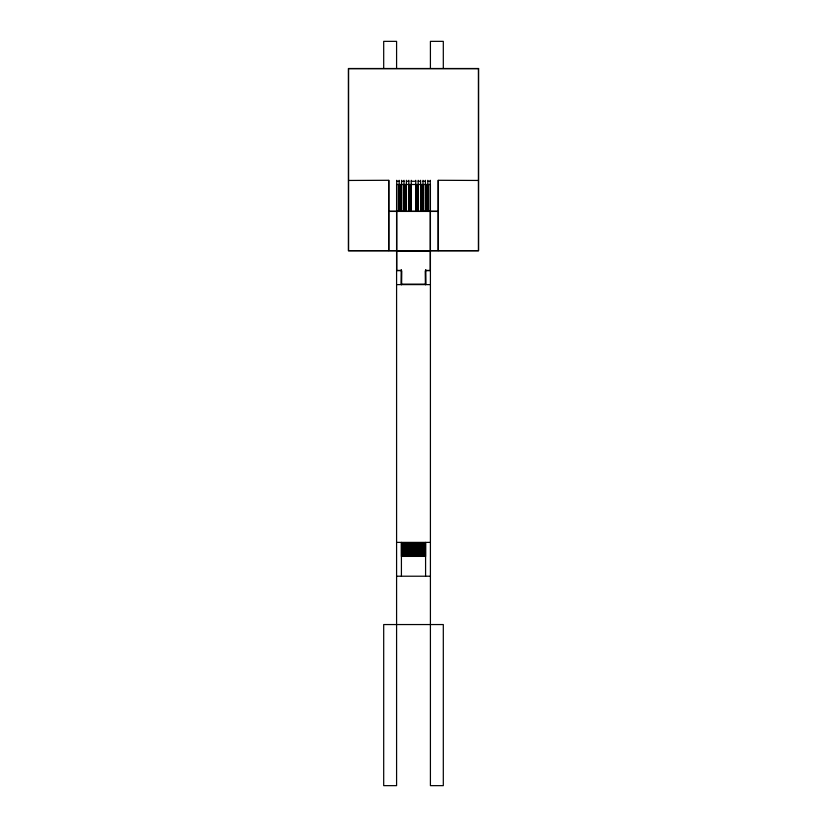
<?xml version="1.0" encoding="UTF-8"?>
<svg xmlns="http://www.w3.org/2000/svg" width="827" height="827" viewBox="0 0 827 827"><rect width="100%" height="100%" fill="white"/><g stroke="black" fill="none" stroke-linecap="round" stroke-linejoin="round"><path stroke-width="1.24" d="M396.743 181.278L399.162 181.278M401.581 181.278L404 181.278M406.408 181.278L408.827 181.278M411.246 181.278L415.754 181.278M418.173 181.278L420.592 181.278M423 181.278L425.419 181.278M427.838 181.278L430.257 181.278M399.162 185.186L401.581 185.186M404 185.186L406.408 185.186M408.827 185.176L411.246 185.176M415.754 185.186L418.173 185.186M420.592 185.186L423 185.186M425.419 185.186L427.838 185.186M399.162 185.61L401.581 185.61M404 185.61L406.408 185.61M408.827 185.599L411.246 185.599M415.754 185.61L418.173 185.61M420.592 185.61L423 185.61M425.419 185.61L427.838 185.61M399.162 186.023L401.581 186.023M404 186.023L406.408 186.023M408.827 186.013L411.246 186.013M415.754 186.023L418.173 186.023M420.592 186.023L423 186.023M425.419 186.023L427.838 186.023M399.162 186.447L401.581 186.447M404 186.447L406.408 186.447M408.827 186.437L411.246 186.437M415.754 186.447L418.173 186.447M420.592 186.447L423 186.447M425.419 186.447L427.838 186.447M399.162 186.871L401.581 186.871M404 186.871L406.408 186.871M408.827 186.861L411.246 186.861M415.754 186.871L418.173 186.871M420.592 186.871L423 186.871M425.419 186.871L427.838 186.871M399.162 187.284L401.581 187.284M404 187.284L406.408 187.284M408.827 187.274L411.246 187.274M415.754 187.284L418.173 187.284M420.592 187.284L423 187.284M425.419 187.284L427.838 187.284M399.162 187.708L401.581 187.708M404 187.708L406.408 187.708M408.827 187.698L411.246 187.698M415.754 187.708L418.173 187.708M420.592 187.708L423 187.708M425.419 187.708L427.838 187.708M399.162 188.132L401.581 188.132M404 188.132L406.408 188.132M408.827 188.122L411.246 188.122M415.754 188.132L418.173 188.132M420.592 188.132L423 188.132M425.419 188.132L427.838 188.132M399.162 188.546L401.581 188.546M404 188.546L406.408 188.546M408.827 188.535L411.246 188.535M415.754 188.546L418.173 188.546M420.592 188.546L423 188.546M425.419 188.546L427.838 188.546M399.162 188.97L401.581 188.97M404 188.97L406.408 188.97M408.827 188.959L411.246 188.959M415.754 188.97L418.173 188.97M420.592 188.97L423 188.97M425.419 188.97L427.838 188.97M399.162 189.383L401.581 189.383M404 189.383L406.408 189.383M408.827 189.373L411.246 189.373M415.754 189.383L418.173 189.383M420.592 189.383L423 189.383M425.419 189.383L427.838 189.383M399.162 189.807L401.581 189.807M404 189.807L406.408 189.807M408.827 189.796L411.246 189.796M415.754 189.807L418.173 189.807M420.592 189.807L423 189.807M425.419 189.807L427.838 189.807M399.162 190.231L401.581 190.231M404 190.231L406.408 190.231M408.827 190.22L411.246 190.22M415.754 190.231L418.173 190.231M420.592 190.231L423 190.231M425.419 190.231L427.838 190.231M399.162 190.644L401.581 190.644M404 190.644L406.408 190.644M408.827 190.634L411.246 190.634M415.754 190.644L418.173 190.644M420.592 190.644L423 190.644M425.419 190.644L427.838 190.644M399.162 191.068L401.581 191.068M404 191.068L406.408 191.068M408.827 191.058L411.246 191.058M415.754 191.068L418.173 191.068M420.592 191.068L423 191.068M425.419 191.068L427.838 191.068M408.827 191.471L411.246 191.471M399.162 191.482L401.581 191.482M404 191.482L406.408 191.482M415.754 191.482L418.173 191.482M420.592 191.482L423 191.482M425.419 191.482L427.838 191.482M399.162 191.905L401.581 191.905M404 191.905L406.408 191.905M408.827 191.895L411.246 191.895M415.754 191.905L418.173 191.905M420.592 191.905L423 191.905M425.419 191.905L427.838 191.905M399.162 192.329L401.581 192.329M404 192.329L406.408 192.329M408.827 192.319L411.246 192.319M415.754 192.329L418.173 192.329M420.592 192.329L423 192.329M425.419 192.329L427.838 192.329M399.162 192.743L401.581 192.743M404 192.743L406.408 192.743M408.827 192.732L411.246 192.732M415.754 192.743L418.173 192.743M420.592 192.743L423 192.743M425.419 192.743L427.838 192.743M399.162 193.167L401.581 193.167M404 193.167L406.408 193.167M408.827 193.156L411.246 193.156M415.754 193.167L418.173 193.167M420.592 193.167L423 193.167M425.419 193.167L427.838 193.167M399.162 193.59L401.581 193.59M404 193.59L406.408 193.59M408.827 193.58L411.246 193.58M415.754 193.59L418.173 193.59M420.592 193.59L423 193.59M425.419 193.59L427.838 193.59M399.162 194.004L401.581 194.004M404 194.004L406.408 194.004M408.827 193.994L411.246 193.994M415.754 194.004L418.173 194.004M420.592 194.004L423 194.004M425.419 194.004L427.838 194.004M399.162 194.428L401.581 194.428M404 194.428L406.408 194.428M408.827 194.417L411.246 194.417M415.754 194.428L418.173 194.428M420.592 194.428L423 194.428M425.419 194.428L427.838 194.428M399.162 194.841L401.581 194.841M404 194.841L406.408 194.841M408.827 194.831L411.246 194.831M415.754 194.841L418.173 194.841M420.592 194.841L423 194.841M425.419 194.841L427.838 194.841M399.162 195.265L401.581 195.265M404 195.265L406.408 195.265M408.827 195.255L411.246 195.255M415.754 195.265L418.173 195.265M420.592 195.265L423 195.265M425.419 195.265L427.838 195.265M399.162 195.689L401.581 195.689M404 195.689L406.408 195.689M408.827 195.679L411.246 195.679M415.754 195.689L418.173 195.689M420.592 195.689L423 195.689M425.419 195.689L427.838 195.689M399.162 196.102L401.581 196.102M404 196.102L406.408 196.102M408.827 196.092L411.246 196.092M415.754 196.102L418.173 196.102M420.592 196.102L423 196.102M425.419 196.102L427.838 196.102M399.162 196.526L401.581 196.526M404 196.526L406.408 196.526M408.827 196.516L411.246 196.516M415.754 196.526L418.173 196.526M420.592 196.526L423 196.526M425.419 196.526L427.838 196.526M399.162 196.95L401.581 196.95M404 196.95L406.408 196.95M408.827 196.94L411.246 196.94M415.754 196.95L418.173 196.95M420.592 196.95L423 196.95M425.419 196.95L427.838 196.95M399.162 197.364L401.581 197.364M404 197.364L406.408 197.364M408.827 197.353L411.246 197.353M415.754 197.364L418.173 197.364M420.592 197.364L423 197.364M425.419 197.364L427.838 197.364M399.162 197.787L401.581 197.787M404 197.787L406.408 197.787M408.827 197.777L411.246 197.777M415.754 197.787L418.173 197.787M420.592 197.787L423 197.787M425.419 197.787L427.838 197.787M408.827 198.191L411.246 198.191M399.162 198.201L401.581 198.201M404 198.201L406.408 198.201M415.754 198.201L418.173 198.201M420.592 198.201L423 198.201M425.419 198.201L427.838 198.201M399.162 198.625L401.581 198.625M404 198.625L406.408 198.625M408.827 198.614L411.246 198.614M415.754 198.625L418.173 198.625M420.592 198.625L423 198.625M425.419 198.625L427.838 198.625M399.162 199.049L401.581 199.049M404 199.049L406.408 199.049M408.827 199.038L411.246 199.038M415.754 199.049L418.173 199.049M420.592 199.049L423 199.049M425.419 199.049L427.838 199.049M399.162 199.462L401.581 199.462M404 199.462L406.408 199.462M408.827 199.452L411.246 199.452M415.754 199.462L418.173 199.462M420.592 199.462L423 199.462M425.419 199.462L427.838 199.462M399.162 199.886L401.581 199.886M404 199.886L406.408 199.886M408.827 199.876L411.246 199.876M415.754 199.886L418.173 199.886M420.592 199.886L423 199.886M425.419 199.886L427.838 199.886M399.162 200.31L401.581 200.31M404 200.31L406.408 200.31M408.827 200.299L411.246 200.299M415.754 200.31L418.173 200.31M420.592 200.31L423 200.31M425.419 200.31L427.838 200.31M399.162 200.723L401.581 200.723M404 200.723L406.408 200.723M408.827 200.713L411.246 200.713M415.754 200.723L418.173 200.723M420.592 200.723L423 200.723M425.419 200.723L427.838 200.723M399.162 201.147L401.581 201.147M404 201.147L406.408 201.147M408.827 201.137L411.246 201.137M415.754 201.147L418.173 201.147M420.592 201.147L423 201.147M425.419 201.147L427.838 201.147M399.162 201.561L401.581 201.561M404 201.561L406.408 201.561M408.827 201.55L411.246 201.55M415.754 201.561L418.173 201.561M420.592 201.561L423 201.561M425.419 201.561L427.838 201.561M399.162 201.984L401.581 201.984M404 201.984L406.408 201.984M408.827 201.974L411.246 201.974M415.754 201.984L418.173 201.984M420.592 201.984L423 201.984M425.419 201.984L427.838 201.984M399.162 202.408L401.581 202.408M404 202.408L406.408 202.408M408.827 202.398L411.246 202.398M415.754 202.408L418.173 202.408M420.592 202.408L423 202.408M425.419 202.408L427.838 202.408M399.162 202.822L401.581 202.822M404 202.822L406.408 202.822M408.827 202.811L411.246 202.811M415.754 202.822L418.173 202.822M420.592 202.822L423 202.822M425.419 202.822L427.838 202.822M399.162 203.246L401.581 203.246M404 203.246L406.408 203.246M408.827 203.235L411.246 203.235M415.754 203.246L418.173 203.246M420.592 203.246L423 203.246M425.419 203.246L427.838 203.246M399.162 203.659L401.581 203.659M404 203.659L406.408 203.659M408.827 203.649L411.246 203.649M415.754 203.659L418.173 203.659M420.592 203.659L423 203.659M425.419 203.659L427.838 203.659M399.162 204.083L401.581 204.083M404 204.083L406.408 204.083M408.827 204.073L411.246 204.073M415.754 204.083L418.173 204.083M420.592 204.083L423 204.083M425.419 204.083L427.838 204.083M399.162 204.507L401.581 204.507M404 204.507L406.408 204.507M408.827 204.496L411.246 204.496M415.754 204.507L418.173 204.507M420.592 204.507L423 204.507M425.419 204.507L427.838 204.507M408.827 204.91L411.246 204.91M399.162 204.92L401.581 204.92M404 204.92L406.408 204.92M415.754 204.92L418.173 204.92M420.592 204.92L423 204.92M425.419 204.92L427.838 204.92M399.162 205.344L401.581 205.344M404 205.344L406.408 205.344M408.827 205.334L411.246 205.334M415.754 205.344L418.173 205.344M420.592 205.344L423 205.344M425.419 205.344L427.838 205.344M399.162 205.768L401.581 205.768M404 205.768L406.408 205.768M408.827 205.758L411.246 205.758M415.754 205.768L418.173 205.768M420.592 205.768L423 205.768M425.419 205.768L427.838 205.768M399.162 206.181L401.581 206.181M404 206.181L406.408 206.181M408.827 206.171L411.246 206.171M415.754 206.181L418.173 206.181M420.592 206.181L423 206.181M425.419 206.181L427.838 206.181M399.162 206.605L401.581 206.605M404 206.605L406.408 206.605M408.827 206.595L411.246 206.595M415.754 206.605L418.173 206.605M420.592 206.605L423 206.605M425.419 206.605L427.838 206.605M399.162 207.019L401.581 207.019M404 207.019L406.408 207.019M408.827 207.008L411.246 207.008M415.754 207.019L418.173 207.019M420.592 207.019L423 207.019M425.419 207.019L427.838 207.019M399.162 207.443L401.581 207.443M404 207.443L406.408 207.443M408.827 207.432L411.246 207.432M415.754 207.443L418.173 207.443M420.592 207.443L423 207.443M425.419 207.443L427.838 207.443M399.162 207.866L401.581 207.866M404 207.866L406.408 207.866M408.827 207.856L411.246 207.856M415.754 207.866L418.173 207.866M420.592 207.866L423 207.866M425.419 207.866L427.838 207.866M399.162 208.28L401.581 208.28M404 208.28L406.408 208.28M408.827 208.27L411.246 208.27M415.754 208.28L418.173 208.28M420.592 208.28L423 208.28M425.419 208.28L427.838 208.28M399.162 208.704L401.581 208.704M404 208.704L406.408 208.704M408.827 208.693L411.246 208.693M415.754 208.704L418.173 208.704M420.592 208.704L423 208.704M425.419 208.704L427.838 208.704M399.162 209.128L401.581 209.128M404 209.128L406.408 209.128M408.827 209.117L411.246 209.117M415.754 209.128L418.173 209.128M420.592 209.128L423 209.128M425.419 209.128L427.838 209.128M399.162 209.541L401.581 209.541M404 209.541L406.408 209.541M408.827 209.531L411.246 209.531M415.754 209.541L418.173 209.541M420.592 209.541L423 209.541M425.419 209.541L427.838 209.541M399.162 209.965L401.581 209.965M404 209.965L406.408 209.965M408.827 209.955L411.246 209.955M415.754 209.965L418.173 209.965M420.592 209.965L423 209.965M425.419 209.965L427.838 209.965M399.162 210.378L401.581 210.378M404 210.378L406.408 210.378M408.827 210.368L411.246 210.368M415.754 210.378L418.173 210.378M420.592 210.378L423 210.378M425.419 210.378L427.838 210.378M399.162 210.802L401.581 210.802M404 210.802L406.408 210.802M408.827 210.792L411.246 210.792M415.754 210.802L418.173 210.802M420.592 210.802L423 210.802M425.419 210.802L427.838 210.802M396.588 250.943L430.412 250.943M396.588 270.605L401.26 270.605M425.585 270.605L430.412 270.605M401.581 271.08L401.415 284.612M425.419 271.08L425.585 284.612M401.415 284.137L425.585 284.137M396.588 284.612L430.412 284.612M396.588 542.388L430.412 542.388M401.415 542.863L425.585 542.863M401.415 543.349L425.585 543.349M401.415 543.835L425.585 543.835M401.415 544.321L425.585 544.321M401.415 544.797L425.585 544.797M401.415 545.282L425.585 545.282M401.415 545.768L425.585 545.768M401.415 546.254L425.585 546.254M401.415 546.73L425.585 546.73M401.415 547.216L425.585 547.216M401.415 547.701L425.585 547.701M401.415 548.187L425.585 548.187M401.415 548.663L425.585 548.663M401.415 549.149L425.585 549.149M401.415 549.635L425.585 549.635M401.415 550.12L425.585 550.12M401.415 550.596L425.585 550.596M401.415 551.082L425.585 551.082M401.415 551.568L425.585 551.568M401.415 552.054L425.585 552.054M401.415 552.529L425.585 552.529M401.415 553.015L425.585 553.015M401.415 553.501L425.585 553.501M401.415 553.987L425.585 553.987M401.415 554.462L425.585 554.462M401.415 554.948L425.585 554.948M401.415 555.434L425.585 555.434M401.415 555.92L425.585 555.92M401.415 556.395L425.585 556.395M396.588 576.212L430.412 576.212M478.43 180.286L478.43 68.672L348.57 68.672L348.57 180.286M443.303 68.414L443.303 41.35L430.412 41.35L430.412 68.414M438.31 180.451L438.31 250.622L478.43 250.622L478.43 180.451L438.145 180.286L438.145 211.257L388.855 211.257L388.855 180.286L348.57 180.451L348.57 250.622L388.69 250.622L388.69 180.451M430.257 180.286L430.257 270.439L425.419 270.439L425.419 284.612M427.838 180.286L427.838 211.35M425.74 269.581L425.74 284.612M425.585 542.388L425.585 576.212M425.419 180.286L425.419 211.35M423 180.286L423 211.35M420.592 180.286L420.592 211.35M418.173 180.286L418.173 211.35M415.754 180.286L415.754 211.35M411.246 180.286L411.246 211.35M408.827 180.286L408.827 211.35M406.408 180.286L406.408 211.35M404 180.286L404 211.35M401.581 180.286L401.581 211.35M401.581 284.612L401.581 270.439L396.743 270.439L396.743 180.286M401.415 542.388L401.415 576.212M401.26 269.581L401.26 284.612M399.162 180.286L399.162 211.35M396.588 68.414L396.588 41.35L383.697 41.35L383.697 68.414M478.585 68.507L348.415 68.507L348.415 250.788L478.585 250.788L478.585 68.507M430.412 184.504L396.588 184.504L396.588 785.65L383.697 785.65L383.697 624.55L443.303 624.55L443.303 785.65L430.412 785.65L430.412 184.504M438.145 211.423L388.855 211.423L388.855 250.622L438.145 250.622L438.145 211.423"/></g></svg>
